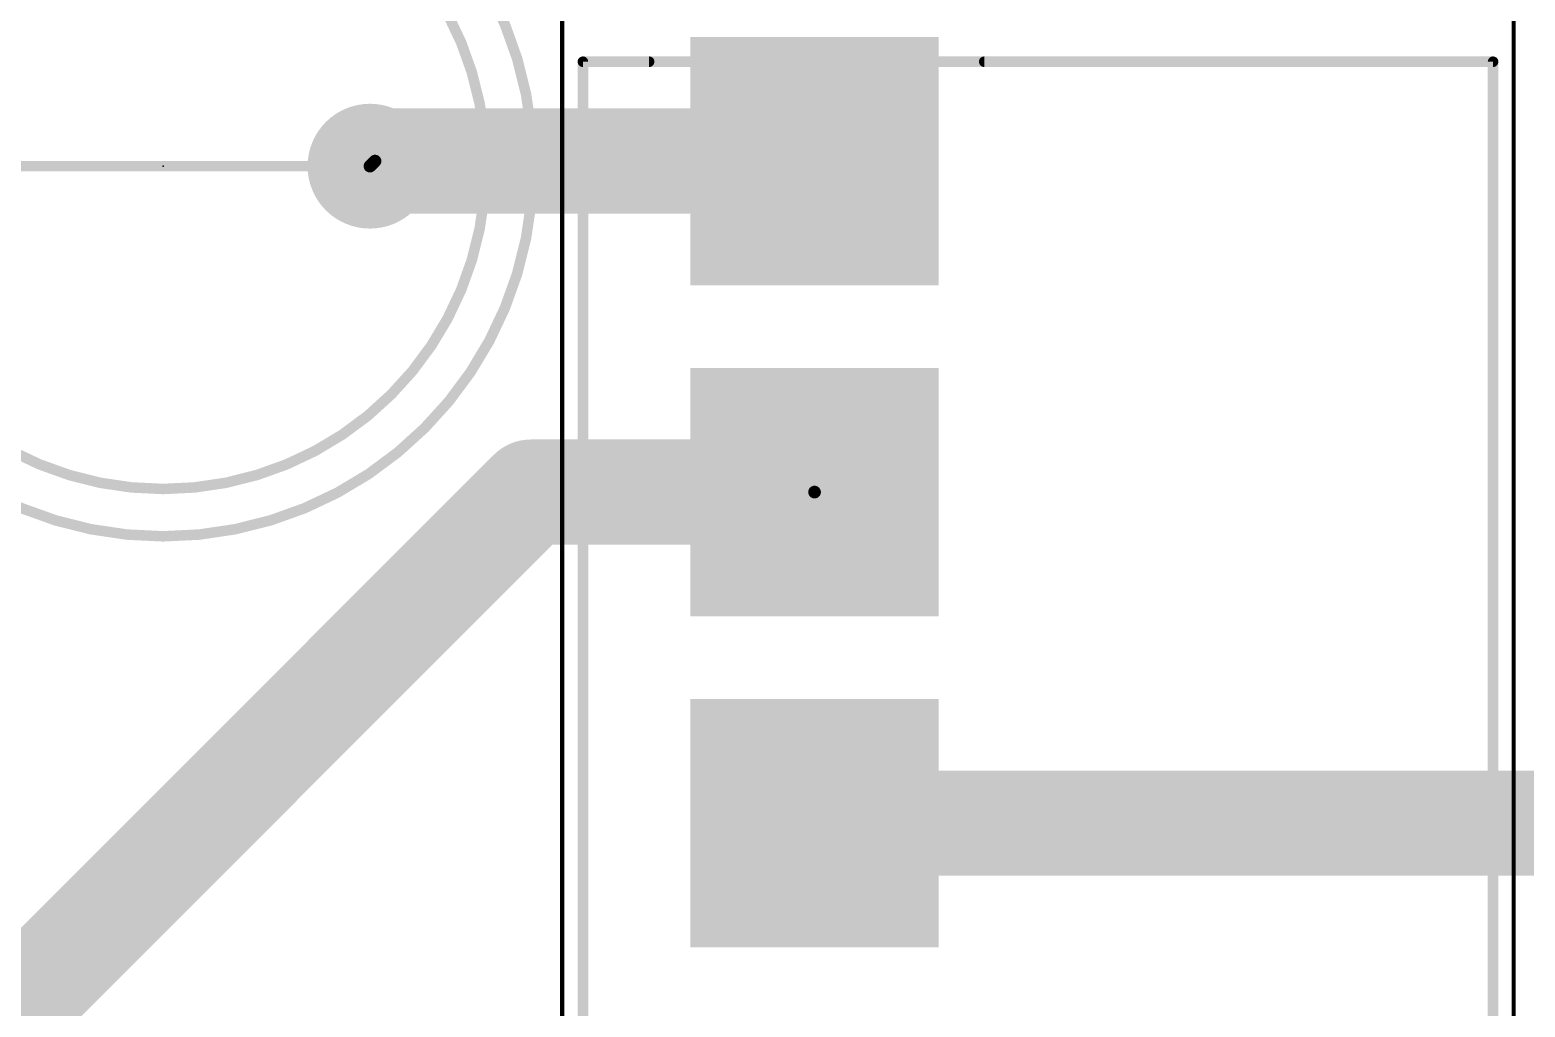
# Model space of a CAD drawing. Extents: x -15 to 70, y 0 to 100.
# Drawn here: x 28.36 to 46.43, y 70.23 to 82.04 of the extents above; entities that cross this region are included whole.
import ezdxf

# ---------------------------------------------------------------- set-up
doc = ezdxf.new("R2010")
doc.units = 0
for name, color, linetype in [('16', 132, 'CONTINUOUS'), ('17', 110, 'CONTINUOUS'), ('22', 253, 'CONTINUOUS'), ('24', 53, 'CONTINUOUS'), ('40', 132, 'CONTINUOUS'), ('52', 253, 'CONTINUOUS')]:
    doc.layers.add(name, color=color, linetype=linetype)

# ---------------------------------------------------------------- blocks, each defined once
blk = doc.blocks.new('ROUNDP')
at = {"const_width": 0.5}
blk.add_lwpolyline([(0, -0.25, 1), (0, 0.25, 1), (0, -0.25)], format="xyb", dxfattribs=at)
blk = doc.blocks.new('SQUAREP')
blk.add_solid([(-0.5, -0.5), (0.5, -0.5), (-0.5, 0.5), (0.5, 0.5)])

msp = doc.modelspace()

# ---------------------------------------------------------------- linework, layer by layer
at = {"layer": '16'}
for points, const_width in [([(32.534, 80.453), (37.846, 80.453)], 1.27), ([(32.472, 80.391), (32.534, 80.453)], 0.1524), ([(25.4, 67.437), (34.417, 76.454)], 1.27), ([(34.417, 76.454), (37.845, 76.454)], 1.27), ([(37.845, 76.454), (37.846, 76.453)], 0.1524), ([(37.846, 72.453), (47.18, 72.453)], 1.27)]:
    msp.add_lwpolyline(points, dxfattribs=dict(at, const_width=const_width))
for points, const_width in [([(32.534, 80.7705, 1), (32.534, 80.1355)], 0.635), ([(37.846, 80.1355, 1), (37.846, 80.7705)], 0.635), ([(32.4451, 80.4179, 1), (32.4989, 80.3641)], 0.0762), ([(32.5609, 80.4261, 1), (32.5071, 80.4799)], 0.0762), ([(34.417, 76.7715, 1), (34.417, 76.1365)], 0.635), ([(34.6415, 76.2295, 1), (34.1925, 76.6785)], 0.635), ([(37.845, 76.1365, 1), (37.845, 76.7715)], 0.635), ([(37.8719, 76.4809, 1), (37.8181, 76.4271)], 0.0762), ([(37.8191, 76.4261, 1), (37.8729, 76.4799)], 0.0762), ([(37.846, 72.7705, 1), (37.846, 72.1355)], 0.635)]:
    msp.add_lwpolyline(points, format="xyb", dxfattribs=dict(at, const_width=const_width))
at = {"layer": '22'}
for points, const_width in [([(29.972, 75.9189, 1), (29.972, 84.8631, 1), (29.972, 75.9189)], 0.127), ([(35.0778, 81.653, 1), (35.0142, 81.653)], 0.0635), ([(35.046, 81.6848, 1), (35.046, 81.6213)], 0.0635), ([(35.846, 81.6213, 1), (35.846, 81.6848)], 0.0635), ([(39.896, 81.6848, 1), (39.896, 81.6213)], 0.0635), ([(46.0778, 81.653, 1), (46.0142, 81.653)], 0.0635), ([(46.046, 81.6213, 1), (46.046, 81.6848)], 0.0635)]:
    msp.add_lwpolyline(points, format="xyb", dxfattribs=dict(at, const_width=const_width))
at = {"layer": '22', "const_width": 0.127}
for points in [[(35.046, 55.253), (35.046, 81.653)], [(35.046, 81.653), (35.846, 81.653)], [(39.896, 81.653), (46.046, 81.653)], [(46.046, 81.653), (46.046, 55.253)]]:
    msp.add_lwpolyline(points, dxfattribs=at)
at = {"layer": '24'}
msp.add_point((29.972, 80.391), dxfattribs=at)
at = {"layer": '40', "const_width": 0.05}
for points in [[(34.796, 54.703), (34.796, 82.203)], [(46.296, 82.203), (46.296, 54.703)]]:
    msp.add_lwpolyline(points, dxfattribs=at)
at = {"layer": '52'}
for points, const_width in [([(29.972, 76.491, 1), (29.972, 84.291, 1), (29.972, 76.491)], 0.127), ([(35.0778, 81.653, 1), (35.0142, 81.653)], 0.0635), ([(35.046, 81.6848, 1), (35.046, 81.6213)], 0.0635), ([(46.0778, 81.653, 1), (46.0142, 81.653)], 0.0635), ([(46.046, 81.6213, 1), (46.046, 81.6848)], 0.0635), ([(32.472, 80.3593, 1), (32.472, 80.4228)], 0.0635)]:
    msp.add_lwpolyline(points, format="xyb", dxfattribs=dict(at, const_width=const_width))
at = {"layer": '52', "const_width": 0.127}
for points in [[(35.046, 81.653), (46.046, 81.653)], [(35.046, 55.253), (35.046, 81.653)], [(46.046, 81.653), (46.046, 55.253)], [(27.472, 80.391), (32.472, 80.391)]]:
    msp.add_lwpolyline(points, dxfattribs=at)

# ---------------------------------------------------------------- block references
at = {"layer": '17', "rotation": 270}
for name, p, xscale, yscale in [('SQUAREP', (37.846, 80.453), 3, 3), ('SQUAREP', (37.846, 80.453), 3, 3), ('ROUNDP', (37.846, 80.453), 2.1, 2.1), ('ROUNDP', (37.846, 80.453), 2.1, 2.1), ('SQUAREP', (37.846, 76.453), 3, 3), ('SQUAREP', (37.846, 76.453), 3, 3), ('ROUNDP', (37.846, 76.453), 2.1, 2.1), ('ROUNDP', (37.846, 76.453), 2.1, 2.1), ('SQUAREP', (37.846, 72.453), 3, 3), ('SQUAREP', (37.846, 72.453), 3, 3), ('ROUNDP', (37.846, 72.453), 2.1, 2.1), ('ROUNDP', (37.846, 72.453), 2.1, 2.1)]:
    msp.add_blockref(name, p, dxfattribs=dict(at, xscale=xscale, yscale=yscale))
at = {"layer": '17', "xscale": 1.508, "yscale": 1.508}
msp.add_blockref('ROUNDP', (32.472, 80.391), dxfattribs=at)
msp.add_blockref('ROUNDP', (32.472, 80.391), dxfattribs=at)
msp.add_blockref('ROUNDP', (32.472, 80.391), dxfattribs=at)
msp.add_blockref('ROUNDP', (32.472, 80.391), dxfattribs=at)

doc.saveas('drawing.dxf')
